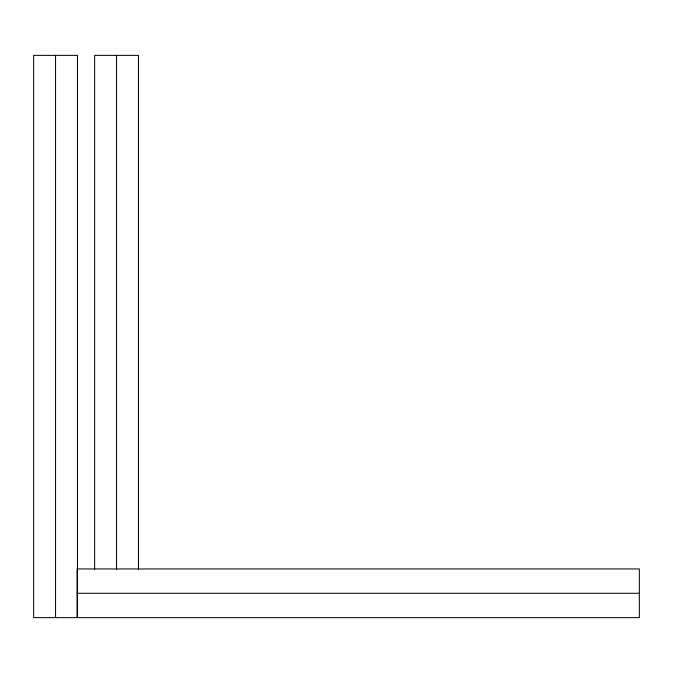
<?xml version="1.0" encoding="UTF-8"?>
<svg xmlns="http://www.w3.org/2000/svg" width="673" height="673" viewBox="0 0 673 673"><rect width="100%" height="100%" fill="white"/><g stroke="black" fill="none" stroke-linecap="round" stroke-linejoin="round"><path stroke-width="1.01" d="M77.067 593.292L639.35 593.292M138.461 569.299L138.461 55.363L94.632 55.363L94.632 569.299M116.547 55.363L116.547 569.299M77.479 617.637L77.479 55.363L33.65 55.363L33.65 617.637L639.35 617.637L639.35 568.946L77.067 568.946L77.067 617.637M55.565 55.363L55.565 617.637"/></g></svg>
